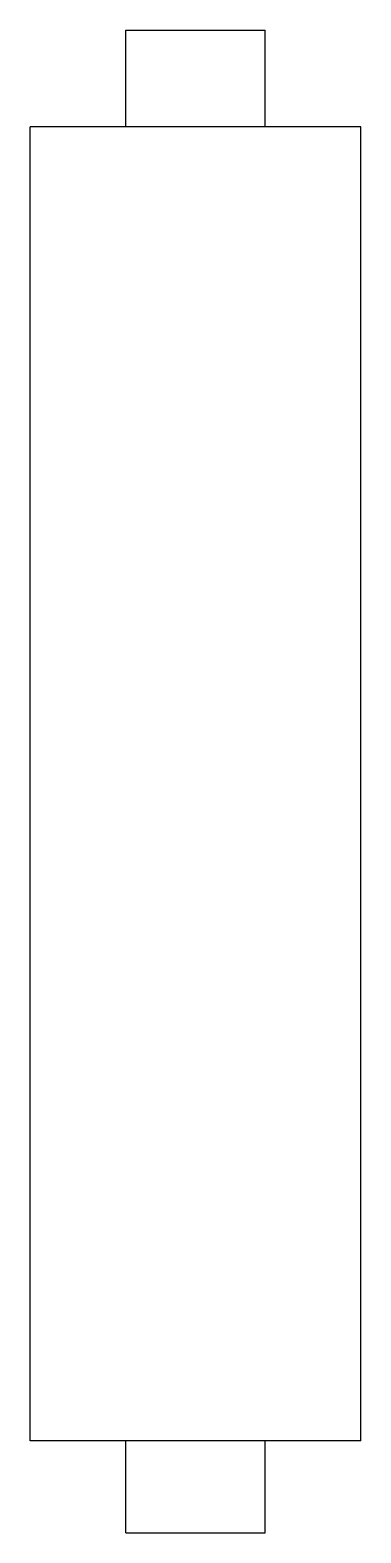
# Model space of a CAD drawing. Header units: metres. Extents: x -14 to 0, y -63.7 to 0.
import ezdxf

# ---------------------------------------------------------------- set-up
doc = ezdxf.new("R2010")
doc.units = ezdxf.units.M

msp = doc.modelspace()

# ---------------------------------------------------------------- linework, layer by layer
for points in [[(-9.95, -4.1), (-9.95, -4.018), (-9.95, -3.936), (-9.95, -3.854), (-9.95, -3.772), (-9.95, -3.69), (-9.95, -3.608), (-9.95, -3.526), (-9.95, -3.444), (-9.95, -3.362), (-9.95, -3.28), (-9.95, -3.198), (-9.95, -3.116), (-9.95, -3.034), (-9.95, -2.952), (-9.95, -2.87), (-9.95, -2.788), (-9.95, -2.706), (-9.95, -2.624), (-9.95, -2.542), (-9.95, -2.46), (-9.95, -2.378), (-9.95, -2.296), (-9.95, -2.214), (-9.95, -2.132), (-9.95, -2.05), (-9.95, -1.968), (-9.95, -1.886), (-9.95, -1.804), (-9.95, -1.722), (-9.95, -1.64), (-9.95, -1.558), (-9.95, -1.476), (-9.95, -1.394), (-9.95, -1.312), (-9.95, -1.23), (-9.95, -1.148), (-9.95, -1.066), (-9.95, -0.984), (-9.95, -0.902), (-9.95, -0.82), (-9.95, -0.738), (-9.95, -0.656), (-9.95, -0.574), (-9.95, -0.492), (-9.95, -0.41), (-9.95, -0.328), (-9.95, -0.246), (-9.95, -0.164), (-9.95, -0.082), (-9.95, 0)], [(-9.95, 0), (-9.929, 0), (-9.909, 0), (-9.888, 0), (-9.85, 0), (-9.789, 0), (-9.728, 0), (-9.667, 0), (-9.574, 0), (-9.475, 0), (-9.377, 0), (-9.269, 0), (-9.138, 0), (-9.007, 0), (-8.877, 0), (-8.727, 0), (-8.571, 0), (-8.414, 0), (-8.255, 0), (-8.08, 0), (-7.906, 0), (-7.731, 0), (-7.551, 0), (-7.368, 0), (-7.184, 0), (-7, 0), (-6.816, 0), (-6.632, 0), (-6.449, 0), (-6.269, 0), (-6.094, 0), (-5.92, 0), (-5.745, 0), (-5.586, 0), (-5.429, 0), (-5.273, 0), (-5.123, 0), (-4.993, 0), (-4.862, 0), (-4.731, 0), (-4.623, 0), (-4.525, 0), (-4.426, 0), (-4.333, 0), (-4.272, 0), (-4.211, 0), (-4.15, 0), (-4.112, 0), (-4.091, 0), (-4.071, 0), (-4.05, 0)], [(-4.05, -4.1), (-4.05, -4.018), (-4.05, -3.936), (-4.05, -3.854), (-4.05, -3.772), (-4.05, -3.69), (-4.05, -3.608), (-4.05, -3.526), (-4.05, -3.444), (-4.05, -3.362), (-4.05, -3.28), (-4.05, -3.198), (-4.05, -3.116), (-4.05, -3.034), (-4.05, -2.952), (-4.05, -2.87), (-4.05, -2.788), (-4.05, -2.706), (-4.05, -2.624), (-4.05, -2.542), (-4.05, -2.46), (-4.05, -2.378), (-4.05, -2.296), (-4.05, -2.214), (-4.05, -2.132), (-4.05, -2.05), (-4.05, -1.968), (-4.05, -1.886), (-4.05, -1.804), (-4.05, -1.722), (-4.05, -1.64), (-4.05, -1.558), (-4.05, -1.476), (-4.05, -1.394), (-4.05, -1.312), (-4.05, -1.23), (-4.05, -1.148), (-4.05, -1.066), (-4.05, -0.984), (-4.05, -0.902), (-4.05, -0.82), (-4.05, -0.738), (-4.05, -0.656), (-4.05, -0.574), (-4.05, -0.492), (-4.05, -0.41), (-4.05, -0.328), (-4.05, -0.246), (-4.05, -0.164), (-4.05, -0.082), (-4.05, 0)], [(-14, -59.8), (-14, -58.686), (-14, -57.572), (-14, -56.458), (-14, -55.344), (-14, -54.23), (-14, -53.116), (-14, -52.002), (-14, -50.888), (-14, -49.774), (-14, -48.66), (-14, -47.546), (-14, -46.432), (-14, -45.318), (-14, -44.204), (-14, -43.09), (-14, -41.976), (-14, -40.862), (-14, -39.748), (-14, -38.634), (-14, -37.52), (-14, -36.406), (-14, -35.292), (-14, -34.178), (-14, -33.064), (-14, -31.95), (-14, -30.836), (-14, -29.722), (-14, -28.608), (-14, -27.494), (-14, -26.38), (-14, -25.266), (-14, -24.152), (-14, -23.038), (-14, -21.924), (-14, -20.81), (-14, -19.696), (-14, -18.582), (-14, -17.468), (-14, -16.354), (-14, -15.24), (-14, -14.126), (-14, -13.012), (-14, -11.898), (-14, -10.784), (-14, -9.67), (-14, -8.556), (-14, -7.442), (-14, -6.328), (-14, -5.214), (-14, -4.1)], [(0, -4.1), (-0.049, -4.1), (-0.098, -4.1), (-0.147, -4.1), (-0.238, -4.1), (-0.383, -4.1), (-0.528, -4.1), (-0.673, -4.1), (-0.893, -4.1), (-1.127, -4.1), (-1.36, -4.1), (-1.616, -4.1), (-1.926, -4.1), (-2.237, -4.1), (-2.547, -4.1), (-2.901, -4.1), (-3.273, -4.1), (-3.644, -4.1), (-4.022, -4.1), (-4.436, -4.1), (-4.851, -4.1), (-5.265, -4.1), (-5.692, -4.1), (-6.128, -4.1), (-6.564, -4.1), (-7, -4.1), (-7.436, -4.1), (-7.872, -4.1), (-8.308, -4.1), (-8.735, -4.1), (-9.149, -4.1), (-9.564, -4.1), (-9.978, -4.1), (-10.356, -4.1), (-10.727, -4.1), (-11.099, -4.1), (-11.453, -4.1), (-11.763, -4.1), (-12.074, -4.1), (-12.384, -4.1), (-12.64, -4.1), (-12.873, -4.1), (-13.107, -4.1), (-13.327, -4.1), (-13.472, -4.1), (-13.617, -4.1), (-13.762, -4.1), (-13.853, -4.1), (-13.902, -4.1), (-13.951, -4.1), (-14, -4.1)], [(0, -59.8), (0, -58.686), (0, -57.572), (0, -56.458), (0, -55.344), (0, -54.23), (0, -53.116), (0, -52.002), (0, -50.888), (0, -49.774), (0, -48.66), (0, -47.546), (0, -46.432), (0, -45.318), (0, -44.204), (0, -43.09), (0, -41.976), (0, -40.862), (0, -39.748), (0, -38.634), (0, -37.52), (0, -36.406), (0, -35.292), (0, -34.178), (0, -33.064), (0, -31.95), (0, -30.836), (0, -29.722), (0, -28.608), (0, -27.494), (0, -26.38), (0, -25.266), (0, -24.152), (0, -23.038), (0, -21.924), (0, -20.81), (0, -19.696), (0, -18.582), (0, -17.468), (0, -16.354), (0, -15.24), (0, -14.126), (0, -13.012), (0, -11.898), (0, -10.784), (0, -9.67), (0, -8.556), (0, -7.442), (0, -6.328), (0, -5.214), (0, -4.1)], [(0, -59.8), (-0.049, -59.8), (-0.098, -59.8), (-0.147, -59.8), (-0.238, -59.8), (-0.383, -59.8), (-0.528, -59.8), (-0.673, -59.8), (-0.893, -59.8), (-1.127, -59.8), (-1.36, -59.8), (-1.616, -59.8), (-1.926, -59.8), (-2.237, -59.8), (-2.547, -59.8), (-2.901, -59.8), (-3.273, -59.8), (-3.644, -59.8), (-4.022, -59.8), (-4.436, -59.8), (-4.851, -59.8), (-5.265, -59.8), (-5.692, -59.8), (-6.128, -59.8), (-6.564, -59.8), (-7, -59.8), (-7.436, -59.8), (-7.872, -59.8), (-8.308, -59.8), (-8.735, -59.8), (-9.149, -59.8), (-9.564, -59.8), (-9.978, -59.8), (-10.356, -59.8), (-10.727, -59.8), (-11.099, -59.8), (-11.453, -59.8), (-11.763, -59.8), (-12.074, -59.8), (-12.384, -59.8), (-12.64, -59.8), (-12.873, -59.8), (-13.107, -59.8), (-13.327, -59.8), (-13.472, -59.8), (-13.617, -59.8), (-13.762, -59.8), (-13.853, -59.8), (-13.902, -59.8), (-13.951, -59.8), (-14, -59.8)], [(-9.95, -63.7), (-9.95, -63.622), (-9.95, -63.544), (-9.95, -63.466), (-9.95, -63.388), (-9.95, -63.31), (-9.95, -63.232), (-9.95, -63.154), (-9.95, -63.076), (-9.95, -62.998), (-9.95, -62.92), (-9.95, -62.842), (-9.95, -62.764), (-9.95, -62.686), (-9.95, -62.608), (-9.95, -62.53), (-9.95, -62.452), (-9.95, -62.374), (-9.95, -62.296), (-9.95, -62.218), (-9.95, -62.14), (-9.95, -62.062), (-9.95, -61.984), (-9.95, -61.906), (-9.95, -61.828), (-9.95, -61.75), (-9.95, -61.672), (-9.95, -61.594), (-9.95, -61.516), (-9.95, -61.438), (-9.95, -61.36), (-9.95, -61.282), (-9.95, -61.204), (-9.95, -61.126), (-9.95, -61.048), (-9.95, -60.97), (-9.95, -60.892), (-9.95, -60.814), (-9.95, -60.736), (-9.95, -60.658), (-9.95, -60.58), (-9.95, -60.502), (-9.95, -60.424), (-9.95, -60.346), (-9.95, -60.268), (-9.95, -60.19), (-9.95, -60.112), (-9.95, -60.034), (-9.95, -59.956), (-9.95, -59.878), (-9.95, -59.8)], [(-4.05, -63.7), (-4.05, -63.622), (-4.05, -63.544), (-4.05, -63.466), (-4.05, -63.388), (-4.05, -63.31), (-4.05, -63.232), (-4.05, -63.154), (-4.05, -63.076), (-4.05, -62.998), (-4.05, -62.92), (-4.05, -62.842), (-4.05, -62.764), (-4.05, -62.686), (-4.05, -62.608), (-4.05, -62.53), (-4.05, -62.452), (-4.05, -62.374), (-4.05, -62.296), (-4.05, -62.218), (-4.05, -62.14), (-4.05, -62.062), (-4.05, -61.984), (-4.05, -61.906), (-4.05, -61.828), (-4.05, -61.75), (-4.05, -61.672), (-4.05, -61.594), (-4.05, -61.516), (-4.05, -61.438), (-4.05, -61.36), (-4.05, -61.282), (-4.05, -61.204), (-4.05, -61.126), (-4.05, -61.048), (-4.05, -60.97), (-4.05, -60.892), (-4.05, -60.814), (-4.05, -60.736), (-4.05, -60.658), (-4.05, -60.58), (-4.05, -60.502), (-4.05, -60.424), (-4.05, -60.346), (-4.05, -60.268), (-4.05, -60.19), (-4.05, -60.112), (-4.05, -60.034), (-4.05, -59.956), (-4.05, -59.878), (-4.05, -59.8)], [(-9.95, -63.7), (-9.929, -63.7), (-9.909, -63.7), (-9.888, -63.7), (-9.85, -63.7), (-9.789, -63.7), (-9.728, -63.7), (-9.667, -63.7), (-9.574, -63.7), (-9.475, -63.7), (-9.377, -63.7), (-9.269, -63.7), (-9.138, -63.7), (-9.007, -63.7), (-8.877, -63.7), (-8.727, -63.7), (-8.571, -63.7), (-8.414, -63.7), (-8.255, -63.7), (-8.08, -63.7), (-7.906, -63.7), (-7.731, -63.7), (-7.551, -63.7), (-7.368, -63.7), (-7.184, -63.7), (-7, -63.7), (-6.816, -63.7), (-6.632, -63.7), (-6.449, -63.7), (-6.269, -63.7), (-6.094, -63.7), (-5.92, -63.7), (-5.745, -63.7), (-5.586, -63.7), (-5.429, -63.7), (-5.273, -63.7), (-5.123, -63.7), (-4.993, -63.7), (-4.862, -63.7), (-4.731, -63.7), (-4.623, -63.7), (-4.525, -63.7), (-4.426, -63.7), (-4.333, -63.7), (-4.272, -63.7), (-4.211, -63.7), (-4.15, -63.7), (-4.112, -63.7), (-4.091, -63.7), (-4.071, -63.7), (-4.05, -63.7)]]:
    msp.add_lwpolyline(points)

doc.saveas('drawing.dxf')
